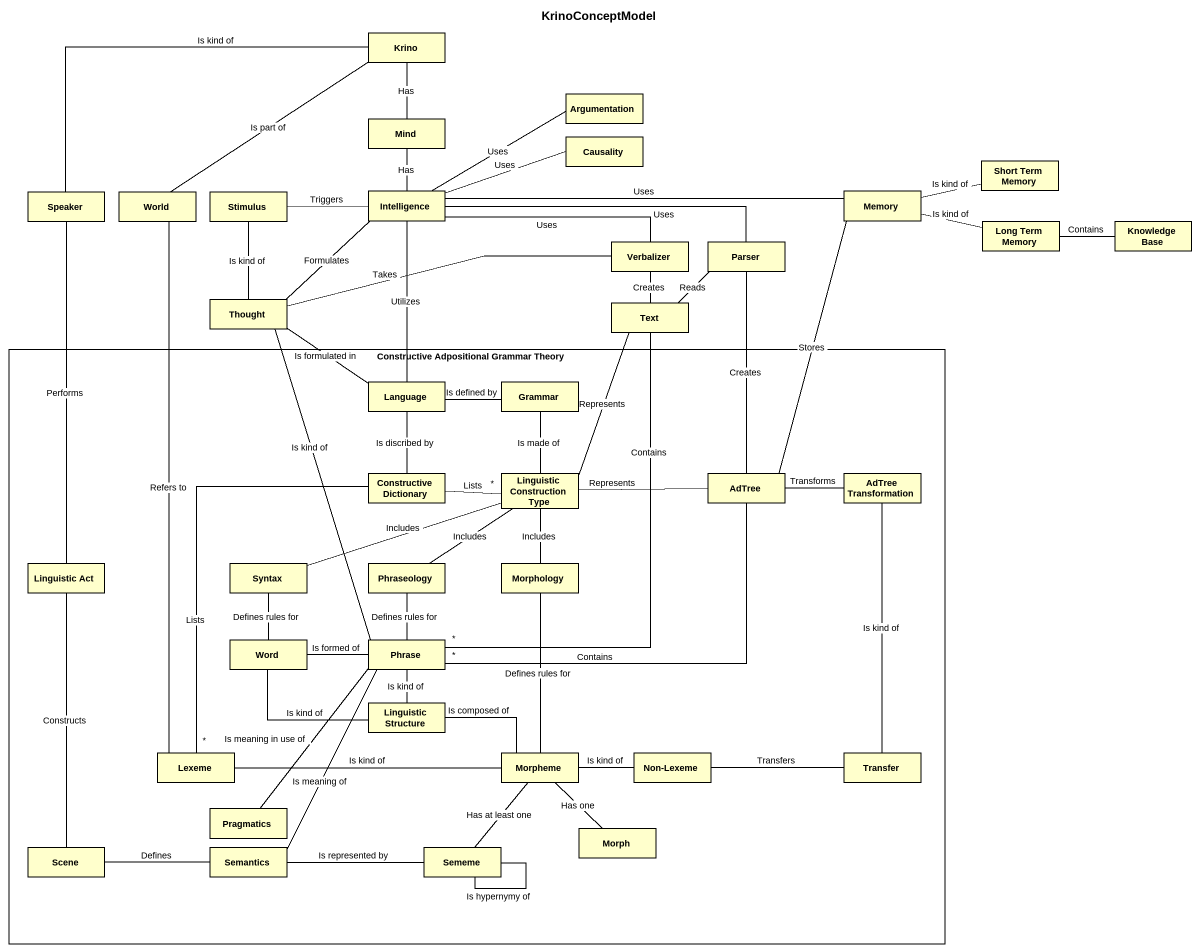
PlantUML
@startuml
title KrinoConceptModel
hide circle
hide empty members
class Krino
class Argumentation
class Mind
class Causality
class "Short Term Memory" as Short_Term_Memory
class Speaker
class World
class Stimulus
class Intelligence
class Memory
class "Long Term Memory" as Long_Term_Memory
class "Knowledge Base" as Knowledge_Base
class Verbalizer
class Parser
class Thought
class Text
rectangle "Constructive Adpositional Grammar Theory" as Constructive_Adpositional {
  class Language
  class Grammar
  class "Constructive Dictionary" as Constructive_Dictionary
  class "Linguistic Construction Type" as Linguistic_Construction_Type
  class AdTree
  class "AdTree Transformation" as AdTree_Transformation
  class "Linguistic Act" as Linguistic_Act
  class Syntax
  class Phraseology
  class Morphology
  class Word
  class Phrase
  class "Linguistic Structure" as Linguistic_Structure
  class Lexeme
  class Morpheme
  class "Non-Lexeme" as Non_Lexeme
  class Transfer
  class Pragmatics
  class Morph
  class Scene
  class Semantics
  class Sememe
}
Krino -- Mind : Has
Krino -left- Speaker : Is kind of
Krino -- World : Is part of
Mind -- Intelligence : Has
Short_Term_Memory -left- Memory : Is kind of
Speaker -- Linguistic_Act : Performs
Stimulus -right- Intelligence : Triggers
Intelligence -right- Argumentation : Uses
Intelligence -right- Causality : Uses
Intelligence -right- Memory : Uses
Intelligence -right- Verbalizer : Uses
Intelligence -right- Parser : Uses
Intelligence -- Thought : Formulates
Intelligence -- Language : Utilizes
Memory -- AdTree : Stores
Long_Term_Memory -left- Memory : Is kind of
Long_Term_Memory -right- Knowledge_Base : Contains
Verbalizer -left- Thought : Takes
Verbalizer -- Text : Creates
Parser -- Text : Reads
Parser -- AdTree : Creates
Thought -up- Stimulus : Is kind of
Thought -right- Language : Is formulated in
Thought -- Phrase : Is kind of
Text -- Linguistic_Construction_Type : Represents
Text -- "*" Phrase : Contains
Language -right- Grammar : Is defined by
Language -- Constructive_Dictionary : Is discribed by
Grammar -- Linguistic_Construction_Type : Is made of
Constructive_Dictionary -right- "*" Linguistic_Construction_Type : Lists
Constructive_Dictionary -- "*" Lexeme : Lists
Linguistic_Construction_Type -left- Syntax : Includes
Linguistic_Construction_Type -- Phraseology : Includes
Linguistic_Construction_Type -- Morphology : Includes
AdTree -left- Linguistic_Construction_Type : Represents
AdTree -left- "*" Phrase : Contains
AdTree_Transformation -left- AdTree : Transforms
Linguistic_Act -- Scene : Constructs
Syntax -- Word : Defines rules for
Phraseology -- Phrase : Defines rules for
Morphology -- Morpheme : Defines rules for
Word -right- Linguistic_Structure : Is kind of
Phrase -left- Word : Is formed of
Phrase -- Linguistic_Structure : Is kind of
Linguistic_Structure -right- Morpheme : Is composed of
Lexeme -up- World : Refers to
Lexeme -right- Morpheme : Is kind of
Morpheme -- Morph : Has one
Morpheme -- Sememe : Has at least one
Non_Lexeme -left- Morpheme : Is kind of
Transfer -up- AdTree_Transformation : Is kind of
Transfer -left- Non_Lexeme : Transfers
Pragmatics -up- Phrase : Is meaning in use of
Semantics -up- Phrase : Is meaning of
Semantics -left- Scene : Defines
Semantics -right- Sememe : Is represented by
Sememe -- Sememe : Is hypernymy of
@enduml
